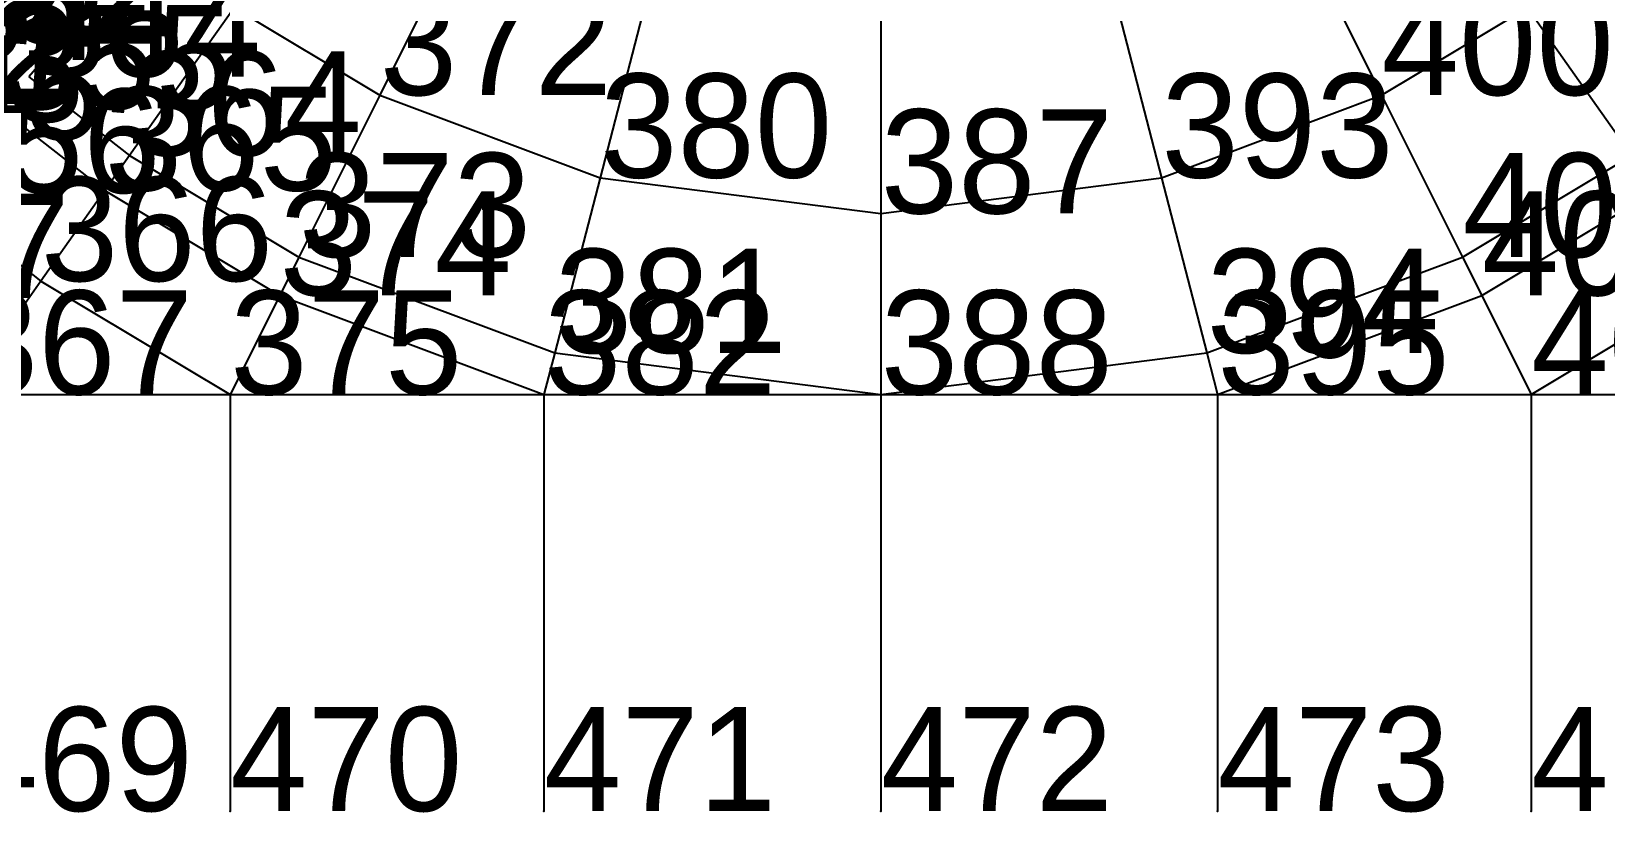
# Model space of a CAD drawing. Header units: metres. Extents: x -2.48 to 2.8, y -2.48 to 2.63.
# Drawn here: x -1.224 to 1.043, y -2.477 to -1.352 of the extents above; entities that cross this region are included whole.
import ezdxf

# ---------------------------------------------------------------- set-up
doc = ezdxf.new("R2010")
doc.units = ezdxf.units.M

msp = doc.modelspace()

# ---------------------------------------------------------------- linework, layer by layer
at = {"layer": 'ASSE', "color": 253}
for p, q in [((-0.592927, -1.185854, 2.466761), (-0.721902, -1.443805, 2.287418)), ((0.592927, -1.185854, 2.466761), (0.721902, -1.443805, 2.287418)), ((-1.056757, -1.220238, 2.287418), (-1.227476, -1.417367, 2.077305)), ((-0.332202, -1.283532, 2.466761), (-0.404464, -1.562729, 2.287418)), ((0.332202, -1.283532, 2.466761), (0.404464, -1.562729, 2.287418)), ((-0.931972, -1.318007, 2.287418), (-1.082532, -1.530931, 2.077305)), ((-0.931972, -1.318007, 2.287418), (-0.721902, -1.443805, 2.287418)), ((0, -1.325825, 2.466761), (0, -1.614223, 2.287418)), ((0.721902, -1.443805, 2.287418), (0.931972, -1.318007, 2.287418)), ((0.931972, -1.318007, 2.287418), (1.082532, -1.530931, 2.077305)), ((-1.227476, -1.417367, 2.077305), (-1.082532, -1.530931, 2.077305)), ((-0.721902, -1.443805, 2.287418), (-0.838525, -1.677051, 2.077305)), ((-0.721902, -1.443805, 2.287418), (-0.404464, -1.562729, 2.287418)), ((0.404464, -1.562729, 2.287418), (0.721902, -1.443805, 2.287418)), ((0.721902, -1.443805, 2.287418), (0.838525, -1.677051, 2.077305)), ((-1.267922, -1.46407, 2.019233), (-1.118202, -1.581376, 2.019233)), ((-1.082532, -1.530931, 2.077305), (-1.118202, -1.581376, 2.019233)), ((-1.082532, -1.530931, 2.077305), (-0.838525, -1.677051, 2.077305)), ((0.838525, -1.677051, 2.077305), (1.082532, -1.530931, 2.077305)), ((-0.404464, -1.562729, 2.287418), (-0.469805, -1.815188, 2.077305)), ((-0.404464, -1.562729, 2.287418), (0, -1.614223, 2.287418)), ((0, -1.614223, 2.287418), (0.404464, -1.562729, 2.287418)), ((0.404464, -1.562729, 2.287418), (0.469805, -1.815188, 2.077305)), ((-1.372359, -1.584664, 1.850854), (-1.210307, -1.711633, 1.850854)), ((-1.118202, -1.581376, 2.019233), (-1.210307, -1.711633, 1.850854)), ((-1.118202, -1.581376, 2.019233), (-0.866156, -1.732311, 2.019233)), ((0.866156, -1.732311, 2.019233), (1.118202, -1.581376, 2.019233)), ((0, -1.614223, 2.287418), (0, -1.875, 2.077305)), ((-0.838525, -1.677051, 2.077305), (-0.866156, -1.732311, 2.019233)), ((-0.838525, -1.677051, 2.077305), (-0.469805, -1.815188, 2.077305)), ((0.469805, -1.815188, 2.077305), (0.838525, -1.677051, 2.077305)), ((0.838525, -1.677051, 2.077305), (0.866156, -1.732311, 2.019233)), ((-1.210307, -1.711633, 1.850854), (-1.325825, -1.875, 1.590113)), ((-1.210307, -1.711633, 1.850854), (-0.9375, -1.875, 1.850854)), ((0.9375, -1.875, 1.850854), (1.210307, -1.711633, 1.850854)), ((-0.866156, -1.732311, 2.019233), (-0.9375, -1.875, 1.850854)), ((-0.866156, -1.732311, 2.019233), (-0.485286, -1.875, 2.019233)), ((0.485286, -1.875, 2.019233), (0.866156, -1.732311, 2.019233)), ((0.866156, -1.732311, 2.019233), (0.9375, -1.875, 1.850854)), ((-0.469805, -1.815188, 2.077305), (-0.485286, -1.875, 2.019233)), ((-0.469805, -1.815188, 2.077305), (0, -1.875, 2.077305)), ((0, -1.875, 2.077305), (0.469805, -1.815188, 2.077305)), ((0.469805, -1.815188, 2.077305), (0.485286, -1.875, 2.019233)), ((-1.325825, -1.875, 1.590113), (-0.9375, -1.875, 1.850854)), ((-0.9375, -1.875, 1.850854), (-0.485286, -1.875, 2.019233)), ((-0.9375, -1.875, 1.850854), (-0.9375, -2.475, 0.123798)), ((-0.485286, -1.875, 2.019233), (0, -1.875, 2.077305)), ((-0.485286, -1.875, 2.019233), (-0.485286, -2.475, 0.311111)), ((0, -1.875, 2.077305), (0.485286, -1.875, 2.019233)), ((0, -1.875, 2.077305), (0, -2.475, 0.375)), ((0.485286, -1.875, 2.019233), (0.9375, -1.875, 1.850854)), ((0.485286, -1.875, 2.019233), (0.485286, -2.475, 0.311111)), ((0.9375, -1.875, 1.850854), (1.325825, -1.875, 1.590113)), ((0.9375, -1.875, 1.850854), (0.9375, -2.475, 0.123798))]:
    msp.add_line(p, q, dxfattribs=at)
at = {"layer": 'ESTRADOSSO'}
for p, q in [((-0.592927, -1.185854, 2.637125), (-0.721902, -1.443805, 2.471139)), ((0.592927, -1.185854, 2.637125), (0.721902, -1.443805, 2.471139)), ((-1.056757, -1.220238, 2.471139), (-1.227476, -1.417367, 2.279609)), ((-0.332202, -1.283532, 2.637125), (-0.404464, -1.562729, 2.471139)), ((0.332202, -1.283532, 2.637125), (0.404464, -1.562729, 2.471139)), ((-0.931972, -1.318007, 2.471139), (-1.082532, -1.530931, 2.279609)), ((-0.931972, -1.318007, 2.471139), (-0.721902, -1.443805, 2.471139)), ((0, -1.325825, 2.637125), (0, -1.614223, 2.471139)), ((0.721902, -1.443805, 2.471139), (0.931972, -1.318007, 2.471139)), ((0.931972, -1.318007, 2.471139), (1.082532, -1.530931, 2.279609)), ((-1.227476, -1.417367, 2.279609), (-1.082532, -1.530931, 2.279609)), ((-0.721902, -1.443805, 2.471139), (-0.838525, -1.677051, 2.279609)), ((-0.721902, -1.443805, 2.471139), (-0.404464, -1.562729, 2.471139)), ((0.404464, -1.562729, 2.471139), (0.721902, -1.443805, 2.471139)), ((0.721902, -1.443805, 2.471139), (0.838525, -1.677051, 2.279609)), ((-1.267922, -1.46407, 2.227356), (-1.118202, -1.581376, 2.227356)), ((-1.082532, -1.530931, 2.279609), (-1.118202, -1.581376, 2.227356)), ((-1.082532, -1.530931, 2.279609), (-0.838525, -1.677051, 2.279609)), ((0.838525, -1.677051, 2.279609), (1.082532, -1.530931, 2.279609)), ((-0.404464, -1.562729, 2.471139), (-0.469805, -1.815188, 2.279609)), ((-0.404464, -1.562729, 2.471139), (0, -1.614223, 2.471139)), ((0, -1.614223, 2.471139), (0.404464, -1.562729, 2.471139)), ((0.404464, -1.562729, 2.471139), (0.469805, -1.815188, 2.279609)), ((-1.372359, -1.584664, 2.07791), (-1.210307, -1.711633, 2.07791)), ((-1.118202, -1.581376, 2.227356), (-1.210307, -1.711633, 2.07791)), ((-1.118202, -1.581376, 2.227356), (-0.866156, -1.732311, 2.227356)), ((0.866156, -1.732311, 2.227356), (1.118202, -1.581376, 2.227356)), ((0, -1.614223, 2.471139), (0, -1.875, 2.279609)), ((-0.838525, -1.677051, 2.279609), (-0.866156, -1.732311, 2.227356)), ((-0.838525, -1.677051, 2.279609), (-0.469805, -1.815188, 2.279609)), ((0.469805, -1.815188, 2.279609), (0.838525, -1.677051, 2.279609)), ((0.838525, -1.677051, 2.279609), (0.866156, -1.732311, 2.227356)), ((-1.210307, -1.711633, 2.07791), (-1.325825, -1.875, 1.854401)), ((-1.210307, -1.711633, 2.07791), (-0.9375, -1.875, 2.07791)), ((0.9375, -1.875, 2.07791), (1.210307, -1.711633, 2.07791)), ((-0.866156, -1.732311, 2.227356), (-0.9375, -1.875, 2.07791)), ((-0.866156, -1.732311, 2.227356), (-0.485286, -1.875, 2.227356)), ((0.485286, -1.875, 2.227356), (0.866156, -1.732311, 2.227356)), ((0.866156, -1.732311, 2.227356), (0.9375, -1.875, 2.07791)), ((-0.469805, -1.815188, 2.279609), (-0.485286, -1.875, 2.227356)), ((-0.469805, -1.815188, 2.279609), (0, -1.875, 2.279609)), ((0, -1.875, 2.279609), (0.469805, -1.815188, 2.279609)), ((0.469805, -1.815188, 2.279609), (0.485286, -1.875, 2.227356)), ((-1.325825, -1.875, 1.854401), (-0.9375, -1.875, 2.07791)), ((-0.9375, -1.875, 2.07791), (-0.485286, -1.875, 2.227356)), ((-0.9375, -1.875, 2.07791), (-0.9375, -2.475, 1.623798)), ((-0.485286, -1.875, 2.227356), (0, -1.875, 2.279609)), ((-0.485286, -1.875, 2.227356), (-0.485286, -2.475, 1.811111)), ((0, -1.875, 2.279609), (0.485286, -1.875, 2.227356)), ((0, -1.875, 2.279609), (0, -2.475, 1.875)), ((0.485286, -1.875, 2.227356), (0.9375, -1.875, 2.07791)), ((0.485286, -1.875, 2.227356), (0.485286, -2.475, 1.811111)), ((0.9375, -1.875, 2.07791), (1.325825, -1.875, 1.854401)), ((0.9375, -1.875, 2.07791), (0.9375, -2.475, 1.623798))]:
    msp.add_line(p, q, dxfattribs=at)
at = {"layer": 'EXTERNAL'}
for p in [(-0.9375, -2.475, -1.376202), (-0.485286, -2.475, -1.188889), (0, -2.475, -1.125), (0.485286, -2.475, -1.188889), (0.9375, -2.475, -1.376202)]:
    msp.add_point(p, dxfattribs=at)
at = {"layer": 'fz', "color": 7}
for p, q in [((-0.721902, -1.443805, 2.471139), (-0.721902, -1.443805, 5.167139)), ((0.721902, -1.443805, 2.471139), (0.721902, -1.443805, 5.167139)), ((-1.082532, -1.530931, 2.279609), (-1.082532, -1.530931, 3.629609)), ((-0.404464, -1.562729, 2.471139), (-0.404464, -1.562729, 5.909139)), ((0.404464, -1.562729, 2.471139), (0.404464, -1.562729, 5.909139)), ((-1.118202, -1.581376, 2.227356), (-1.118202, -1.581376, 3.425356)), ((0, -1.614223, 2.471139), (0, -1.614223, 6.223139)), ((-0.838525, -1.677051, 2.279609), (-0.838525, -1.677051, 4.229609)), ((0.838525, -1.677051, 2.279609), (0.838525, -1.677051, 4.229609)), ((-1.210307, -1.711633, 2.07791), (-1.210307, -1.711633, 3.93191)), ((-0.866156, -1.732311, 2.227356), (-0.866156, -1.732311, 3.559356)), ((0.866156, -1.732311, 2.227356), (0.866156, -1.732311, 3.559356)), ((-0.469805, -1.815188, 2.279609), (-0.469805, -1.815188, 4.611609)), ((0.469805, -1.815188, 2.279609), (0.469805, -1.815188, 4.611609)), ((-0.9375, -1.875, 2.07791), (-0.9375, -1.875, 3.77191)), ((-0.485286, -1.875, 2.227356), (-0.485286, -1.875, 3.335356)), ((0, -1.875, 2.279609), (0, -1.875, 4.977609)), ((0.485286, -1.875, 2.227356), (0.485286, -1.875, 3.335356)), ((0.9375, -1.875, 2.07791), (0.9375, -1.875, 3.77191)), ((-0.9375, -2.475, 1.623798), (-0.9375, -2.475, 1.623798)), ((-0.485286, -2.475, 1.811111), (-0.485286, -2.475, 1.811111)), ((0, -2.475, 1.875), (0, -2.475, 1.875)), ((0.485286, -2.475, 1.811111), (0.485286, -2.475, 1.811111)), ((0.9375, -2.475, 1.623798), (0.9375, -2.475, 1.623798))]:
    msp.add_line(p, q, dxfattribs=at)
at = {"layer": 'INTERNAL'}
for p in [(-0.721902, -1.443805, 2.103696), (0.721902, -1.443805, 2.103696), (-1.082532, -1.530931, 1.875), (-0.404464, -1.562729, 2.103696), (0.404464, -1.562729, 2.103696), (-1.118202, -1.581376, 1.811111), (0, -1.614223, 2.103696), (-0.838525, -1.677051, 1.875), (0.838525, -1.677051, 1.875), (-1.210307, -1.711633, 1.623798), (-0.866156, -1.732311, 1.811111), (0.866156, -1.732311, 1.811111), (-0.469805, -1.815188, 1.875), (0.469805, -1.815188, 1.875), (-0.9375, -1.875, 1.623798), (-0.485286, -1.875, 1.811111), (0, -1.875, 1.875), (0.485286, -1.875, 1.811111), (0.9375, -1.875, 1.623798)]:
    msp.add_point(p, dxfattribs=at)
at = {"layer": 'INTRADOSSO'}
for p, q in [((-0.592927, -1.185854, 2.296397), (-0.721902, -1.443805, 2.103696)), ((0.592927, -1.185854, 2.296397), (0.721902, -1.443805, 2.103696)), ((-1.056757, -1.220238, 2.103696), (-1.227476, -1.417367, 1.875)), ((-0.332202, -1.283532, 2.296397), (-0.404464, -1.562729, 2.103696)), ((0.332202, -1.283532, 2.296397), (0.404464, -1.562729, 2.103696)), ((-0.931972, -1.318007, 2.103696), (-1.082532, -1.530931, 1.875)), ((-0.931972, -1.318007, 2.103696), (-0.721902, -1.443805, 2.103696)), ((0, -1.325825, 2.296397), (0, -1.614223, 2.103696)), ((0.721902, -1.443805, 2.103696), (0.931972, -1.318007, 2.103696)), ((0.931972, -1.318007, 2.103696), (1.082532, -1.530931, 1.875)), ((-1.227476, -1.417367, 1.875), (-1.082532, -1.530931, 1.875)), ((-0.721902, -1.443805, 2.103696), (-0.838525, -1.677051, 1.875)), ((-0.721902, -1.443805, 2.103696), (-0.404464, -1.562729, 2.103696)), ((0.404464, -1.562729, 2.103696), (0.721902, -1.443805, 2.103696)), ((0.721902, -1.443805, 2.103696), (0.838525, -1.677051, 1.875)), ((-1.267922, -1.46407, 1.811111), (-1.118202, -1.581376, 1.811111)), ((-1.082532, -1.530931, 1.875), (-1.118202, -1.581376, 1.811111)), ((-1.082532, -1.530931, 1.875), (-0.838525, -1.677051, 1.875)), ((0.838525, -1.677051, 1.875), (1.082532, -1.530931, 1.875)), ((-0.404464, -1.562729, 2.103696), (-0.469805, -1.815188, 1.875)), ((-0.404464, -1.562729, 2.103696), (0, -1.614223, 2.103696)), ((0, -1.614223, 2.103696), (0.404464, -1.562729, 2.103696)), ((0.404464, -1.562729, 2.103696), (0.469805, -1.815188, 1.875)), ((-1.372359, -1.584664, 1.623798), (-1.210307, -1.711633, 1.623798)), ((-1.118202, -1.581376, 1.811111), (-1.210307, -1.711633, 1.623798)), ((-1.118202, -1.581376, 1.811111), (-0.866156, -1.732311, 1.811111)), ((0.866156, -1.732311, 1.811111), (1.118202, -1.581376, 1.811111)), ((0, -1.614223, 2.103696), (0, -1.875, 1.875)), ((-0.838525, -1.677051, 1.875), (-0.866156, -1.732311, 1.811111)), ((-0.838525, -1.677051, 1.875), (-0.469805, -1.815188, 1.875)), ((0.469805, -1.815188, 1.875), (0.838525, -1.677051, 1.875)), ((0.838525, -1.677051, 1.875), (0.866156, -1.732311, 1.811111)), ((-1.210307, -1.711633, 1.623798), (-1.325825, -1.875, 1.325825)), ((-1.210307, -1.711633, 1.623798), (-0.9375, -1.875, 1.623798)), ((0.9375, -1.875, 1.623798), (1.210307, -1.711633, 1.623798)), ((-0.866156, -1.732311, 1.811111), (-0.9375, -1.875, 1.623798)), ((-0.866156, -1.732311, 1.811111), (-0.485286, -1.875, 1.811111)), ((0.485286, -1.875, 1.811111), (0.866156, -1.732311, 1.811111)), ((0.866156, -1.732311, 1.811111), (0.9375, -1.875, 1.623798)), ((-0.469805, -1.815188, 1.875), (-0.485286, -1.875, 1.811111)), ((-0.469805, -1.815188, 1.875), (0, -1.875, 1.875)), ((0, -1.875, 1.875), (0.469805, -1.815188, 1.875)), ((0.469805, -1.815188, 1.875), (0.485286, -1.875, 1.811111)), ((-1.325825, -1.875, 1.325825), (-0.9375, -1.875, 1.623798)), ((-0.9375, -1.875, 1.623798), (-0.485286, -1.875, 1.811111)), ((-0.9375, -1.875, 1.623798), (-0.9375, -2.475, -1.376202)), ((-0.485286, -1.875, 1.811111), (0, -1.875, 1.875)), ((-0.485286, -1.875, 1.811111), (-0.485286, -2.475, -1.188889)), ((0, -1.875, 1.875), (0.485286, -1.875, 1.811111)), ((0, -1.875, 1.875), (0, -2.475, -1.125)), ((0.485286, -1.875, 1.811111), (0.9375, -1.875, 1.623798)), ((0.485286, -1.875, 1.811111), (0.485286, -2.475, -1.188889)), ((0.9375, -1.875, 1.623798), (1.325825, -1.875, 1.325825)), ((0.9375, -1.875, 1.623798), (0.9375, -2.475, -1.376202))]:
    msp.add_line(p, q, dxfattribs=at)
at = {"layer": 'MAXSPINTA', "color": 61, "ltscale": 4.480041}
for p, q in [((-0.592927, -1.185854, 2.496518), (-0.721902, -1.443805, 2.360666)), ((0.592927, -1.185854, 2.496518), (0.721902, -1.443805, 2.360666))]:
    msp.add_line(p, q, dxfattribs=at)
at = {"layer": 'MAXSPINTA', "color": 41, "ltscale": 3.988824}
msp.add_line((-1.056757, -1.220238, 2.262728), (-1.227476, -1.417367, 2.076012), dxfattribs=at)
at = {"layer": 'MAXSPINTA', "color": 61, "ltscale": 4.959025}
for p, q in [((-0.332202, -1.283532, 2.54718), (-0.404464, -1.562729, 2.419431)), ((0.332202, -1.283532, 2.54718), (0.404464, -1.562729, 2.419431))]:
    msp.add_line(p, q, dxfattribs=at)
at = {"layer": 'MAXSPINTA', "color": 61, "ltscale": 4.676599}
for p, q in [((-0.931972, -1.318007, 2.301542), (-1.082532, -1.530931, 2.116959)), ((0.931972, -1.318007, 2.301542), (1.082532, -1.530931, 2.116959))]:
    msp.add_line(p, q, dxfattribs=at)
at = {"layer": 'MAXSPINTA', "color": 41, "ltscale": 2.421745}
for p, q in [((-0.931972, -1.318007, 2.301542), (-0.721902, -1.443805, 2.360666)), ((0.721902, -1.443805, 2.360666), (0.931972, -1.318007, 2.301542))]:
    msp.add_line(p, q, dxfattribs=at)
at = {"layer": 'MAXSPINTA', "color": 61, "ltscale": 5.167333}
msp.add_line((0, -1.325825, 2.569127), (0, -1.614223, 2.443626), dxfattribs=at)
at = {"layer": 'MAXSPINTA', "color": 41, "ltscale": 2.40752}
msp.add_line((-1.227476, -1.417367, 2.076012), (-1.082532, -1.530931, 2.116959), dxfattribs=at)
at = {"layer": 'MAXSPINTA', "color": 61, "ltscale": 5.446189}
for p, q in [((-0.721902, -1.443805, 2.360666), (-0.838525, -1.677051, 2.180309)), ((0.721902, -1.443805, 2.360666), (0.838525, -1.677051, 2.180309))]:
    msp.add_line(p, q, dxfattribs=at)
at = {"layer": 'MAXSPINTA', "color": 41, "ltscale": 2.395568}
for p, q in [((-0.721902, -1.443805, 2.360666), (-0.404464, -1.562729, 2.419431)), ((0.404464, -1.562729, 2.419431), (0.721902, -1.443805, 2.360666))]:
    msp.add_line(p, q, dxfattribs=at)
at = {"layer": 'MAXSPINTA', "color": 41, "ltscale": 2.40714}
msp.add_line((-1.267922, -1.46407, 2.024053), (-1.118202, -1.581376, 2.066185), dxfattribs=at)
at = {"layer": 'MAXSPINTA', "color": 61, "ltscale": 5.321262}
msp.add_line((-1.082532, -1.530931, 2.116959), (-1.118202, -1.581376, 2.066185), dxfattribs=at)
at = {"layer": 'MAXSPINTA', "color": 41, "ltscale": 2.41175}
for p, q in [((-1.082532, -1.530931, 2.116959), (-0.838525, -1.677051, 2.180309)), ((0.838525, -1.677051, 2.180309), (1.082532, -1.530931, 2.116959))]:
    msp.add_line(p, q, dxfattribs=at)
at = {"layer": 'MAXSPINTA', "color": 81, "ltscale": 6.146268}
for p, q in [((-0.404464, -1.562729, 2.419431), (-0.469805, -1.815188, 2.24191)), ((0.404464, -1.562729, 2.419431), (0.469805, -1.815188, 2.24191))]:
    msp.add_line(p, q, dxfattribs=at)
at = {"layer": 'MAXSPINTA', "color": 41, "ltscale": 2.370414}
for p, q in [((-0.404464, -1.562729, 2.419431), (0, -1.614223, 2.443626)), ((0, -1.614223, 2.443626), (0.404464, -1.562729, 2.419431))]:
    msp.add_line(p, q, dxfattribs=at)
at = {"layer": 'MAXSPINTA', "color": 41, "ltscale": 2.413739}
msp.add_line((-1.372359, -1.584664, 1.873967), (-1.210307, -1.711633, 1.922187), dxfattribs=at)
at = {"layer": 'MAXSPINTA', "color": 61, "ltscale": 5.934102}
msp.add_line((-1.118202, -1.581376, 2.066185), (-1.210307, -1.711633, 1.922187), dxfattribs=at)
at = {"layer": 'MAXSPINTA', "color": 41, "ltscale": 2.41066}
for p, q in [((-1.118202, -1.581376, 2.066185), (-0.866156, -1.732311, 2.130967)), ((0.866156, -1.732311, 2.130967), (1.118202, -1.581376, 2.066185))]:
    msp.add_line(p, q, dxfattribs=at)
at = {"layer": 'MAXSPINTA', "color": 81, "ltscale": 6.468779}
msp.add_line((0, -1.614223, 2.443626), (0, -1.875, 2.264896), dxfattribs=at)
at = {"layer": 'MAXSPINTA', "color": 81, "ltscale": 6.278132}
for p, q in [((-0.838525, -1.677051, 2.180309), (-0.866156, -1.732311, 2.130967)), ((0.838525, -1.677051, 2.180309), (0.866156, -1.732311, 2.130967))]:
    msp.add_line(p, q, dxfattribs=at)
at = {"layer": 'MAXSPINTA', "color": 41, "ltscale": 2.389111}
for p, q in [((-0.838525, -1.677051, 2.180309), (-0.469805, -1.815188, 2.24191)), ((0.469805, -1.815188, 2.24191), (0.838525, -1.677051, 2.180309))]:
    msp.add_line(p, q, dxfattribs=at)
at = {"layer": 'MAXSPINTA', "color": 81, "ltscale": 6.801264}
msp.add_line((-1.210307, -1.711633, 1.922187), (-1.325825, -1.875, 1.712819), dxfattribs=at)
at = {"layer": 'MAXSPINTA', "color": 41, "ltscale": 2.4208}
for p, q in [((-1.210307, -1.711633, 1.922187), (-0.9375, -1.875, 1.99842)), ((0.9375, -1.875, 1.99842), (1.210307, -1.711633, 1.922187))]:
    msp.add_line(p, q, dxfattribs=at)
at = {"layer": 'MAXSPINTA', "color": 81, "ltscale": 6.932284}
for p, q in [((-0.866156, -1.732311, 2.130967), (-0.9375, -1.875, 1.99842)), ((0.866156, -1.732311, 2.130967), (0.9375, -1.875, 1.99842))]:
    msp.add_line(p, q, dxfattribs=at)
at = {"layer": 'MAXSPINTA', "color": 41, "ltscale": 2.3884}
for p, q in [((-0.866156, -1.732311, 2.130967), (-0.485286, -1.875, 2.19393)), ((0.485286, -1.875, 2.19393), (0.866156, -1.732311, 2.130967))]:
    msp.add_line(p, q, dxfattribs=at)
at = {"layer": 'MAXSPINTA', "color": 81, "ltscale": 7.125119}
for p, q in [((-0.469805, -1.815188, 2.24191), (-0.485286, -1.875, 2.19393)), ((0.469805, -1.815188, 2.24191), (0.485286, -1.875, 2.19393))]:
    msp.add_line(p, q, dxfattribs=at)
at = {"layer": 'MAXSPINTA', "color": 41, "ltscale": 2.369133}
for p, q in [((-0.469805, -1.815188, 2.24191), (0, -1.875, 2.264896)), ((0, -1.875, 2.264896), (0.469805, -1.815188, 2.24191))]:
    msp.add_line(p, q, dxfattribs=at)
at = {"layer": 'MAXSPINTA', "color": 41, "ltscale": 3.366855}
for p, q in [((-1.325825, -1.875, 1.712819), (-0.9375, -1.875, 1.99842)), ((0.9375, -1.875, 1.99842), (1.325825, -1.875, 1.712819))]:
    msp.add_line(p, q, dxfattribs=at)
at = {"layer": 'MAXSPINTA', "color": 41, "ltscale": 2.55739}
for p, q in [((-0.9375, -1.875, 1.99842), (-0.485286, -1.875, 2.19393)), ((0.485286, -1.875, 2.19393), (0.9375, -1.875, 1.99842))]:
    msp.add_line(p, q, dxfattribs=at)
at = {"layer": 'MAXSPINTA', "color": 81, "ltscale": 7.048206}
for p, q in [((-0.9375, -1.875, 1.99842), (-0.9375, -2.475, 1.623798)), ((0.9375, -1.875, 1.99842), (0.9375, -2.475, 1.623798))]:
    msp.add_line(p, q, dxfattribs=at)
at = {"layer": 'MAXSPINTA', "color": 41, "ltscale": 3.181066}
for p, q in [((-0.485286, -1.875, 2.19393), (0, -1.875, 2.264896)), ((0, -1.875, 2.264896), (0.485286, -1.875, 2.19393))]:
    msp.add_line(p, q, dxfattribs=at)
at = {"layer": 'MAXSPINTA', "color": 81, "ltscale": 7.444612}
for p, q in [((-0.485286, -1.875, 2.19393), (-0.485286, -2.475, 1.811111)), ((0.485286, -1.875, 2.19393), (0.485286, -2.475, 1.811111))]:
    msp.add_line(p, q, dxfattribs=at)
at = {"layer": 'MAXSPINTA', "color": 81, "ltscale": 7.076287}
msp.add_line((0, -1.875, 2.264896), (0, -2.475, 1.875), dxfattribs=at)
at = {"layer": 'MEDIONETWORK', "color": 41, "ltscale": 3.426546}
msp.add_line((-0.592927, -1.185854, 2.53204), (-0.721902, -1.443805, 2.34403), dxfattribs=at)
at = {"layer": 'MEDIONETWORK', "color": 41, "ltscale": 3.426545}
msp.add_line((0.592927, -1.185854, 2.53204), (0.721902, -1.443805, 2.34403), dxfattribs=at)
at = {"layer": 'MEDIONETWORK', "color": 41, "ltscale": 3.028748}
msp.add_line((-1.056757, -1.220238, 2.284276), (-1.227476, -1.417367, 2.060157), dxfattribs=at)
at = {"layer": 'MEDIONETWORK', "color": 41, "ltscale": 4.022748}
for p, q in [((-0.332202, -1.283532, 2.547792), (-0.404464, -1.562729, 2.330202)), ((0.332202, -1.283532, 2.547792), (0.404464, -1.562729, 2.330202))]:
    msp.add_line(p, q, dxfattribs=at)
at = {"layer": 'MEDIONETWORK', "color": 41, "ltscale": 3.578973}
for p, q in [((-0.931972, -1.318007, 2.316614), (-1.082532, -1.530931, 2.090393)), ((0.931972, -1.318007, 2.316614), (1.082532, -1.530931, 2.090393))]:
    msp.add_line(p, q, dxfattribs=at)
at = {"layer": 'MEDIONETWORK', "color": 21, "ltscale": 1.677703}
for p, q in [((-0.931972, -1.318007, 2.316614), (-0.721902, -1.443805, 2.34403)), ((0.721902, -1.443805, 2.34403), (0.931972, -1.318007, 2.316614))]:
    msp.add_line(p, q, dxfattribs=at)
at = {"layer": 'MEDIONETWORK', "color": 61, "ltscale": 4.396059}
msp.add_line((0, -1.325825, 2.54427), (0, -1.614223, 2.300223), dxfattribs=at)
at = {"layer": 'MEDIONETWORK', "color": 21, "ltscale": 1.68676}
msp.add_line((-1.227476, -1.417367, 2.060157), (-1.082532, -1.530931, 2.090393), dxfattribs=at)
at = {"layer": 'MEDIONETWORK', "color": 61, "ltscale": 4.341898}
for p, q in [((-0.721902, -1.443805, 2.34403), (-0.838525, -1.677051, 2.100355)), ((0.721902, -1.443805, 2.34403), (0.838525, -1.677051, 2.100355))]:
    msp.add_line(p, q, dxfattribs=at)
at = {"layer": 'MEDIONETWORK', "color": 21, "ltscale": 1.673118}
for p, q in [((-0.721902, -1.443805, 2.34403), (-0.404464, -1.562729, 2.330202)), ((0.404464, -1.562729, 2.330202), (0.721902, -1.443805, 2.34403))]:
    msp.add_line(p, q, dxfattribs=at)
at = {"layer": 'MEDIONETWORK', "color": 21, "ltscale": 1.687711}
msp.add_line((-1.267922, -1.46407, 1.999001), (-1.118202, -1.581376, 2.030868), dxfattribs=at)
at = {"layer": 'MEDIONETWORK', "color": 41, "ltscale": 4.043226}
msp.add_line((-1.082532, -1.530931, 2.090393), (-1.118202, -1.581376, 2.030868), dxfattribs=at)
at = {"layer": 'MEDIONETWORK', "color": 21, "ltscale": 1.668286}
for p, q in [((-1.082532, -1.530931, 2.090393), (-0.838525, -1.677051, 2.100355)), ((0.838525, -1.677051, 2.100355), (1.082532, -1.530931, 2.090393))]:
    msp.add_line(p, q, dxfattribs=at)
at = {"layer": 'MEDIONETWORK', "color": 61, "ltscale": 5.44527}
for p, q in [((-0.404464, -1.562729, 2.330202), (-0.469805, -1.815188, 2.034033)), ((0.404464, -1.562729, 2.330202), (0.469805, -1.815188, 2.034033))]:
    msp.add_line(p, q, dxfattribs=at)
at = {"layer": 'MEDIONETWORK', "color": 21, "ltscale": 1.680421}
for p, q in [((-0.404464, -1.562729, 2.330202), (0, -1.614223, 2.300223)), ((0, -1.614223, 2.300223), (0.404464, -1.562729, 2.330202))]:
    msp.add_line(p, q, dxfattribs=at)
at = {"layer": 'MEDIONETWORK', "color": 21, "ltscale": 1.702224}
msp.add_line((-1.372359, -1.584664, 1.825371), (-1.210307, -1.711633, 1.86946), dxfattribs=at)
at = {"layer": 'MEDIONETWORK', "color": 61, "ltscale": 4.438166}
msp.add_line((-1.118202, -1.581376, 2.030868), (-1.210307, -1.711633, 1.86946), dxfattribs=at)
at = {"layer": 'MEDIONETWORK', "color": 21, "ltscale": 1.667586}
for p, q in [((-1.118202, -1.581376, 2.030868), (-0.866156, -1.732311, 2.036349)), ((0.866156, -1.732311, 2.036349), (1.118202, -1.581376, 2.030868))]:
    msp.add_line(p, q, dxfattribs=at)
at = {"layer": 'MEDIONETWORK', "color": 81, "ltscale": 6.237366}
msp.add_line((0, -1.614223, 2.300223), (0, -1.875, 1.957809), dxfattribs=at)
at = {"layer": 'MEDIONETWORK', "color": 61, "ltscale": 5.002746}
msp.add_line((-0.838525, -1.677051, 2.100355), (-0.866156, -1.732311, 2.036349), dxfattribs=at)
at = {"layer": 'MEDIONETWORK', "color": 21, "ltscale": 1.695302}
for p, q in [((-0.838525, -1.677051, 2.100355), (-0.469805, -1.815188, 2.034033)), ((0.469805, -1.815188, 2.034033), (0.838525, -1.677051, 2.100355))]:
    msp.add_line(p, q, dxfattribs=at)
at = {"layer": 'MEDIONETWORK', "color": 61, "ltscale": 5.002745}
msp.add_line((0.838525, -1.677051, 2.100355), (0.866156, -1.732311, 2.036349), dxfattribs=at)
at = {"layer": 'MEDIONETWORK', "color": 61, "ltscale": 5.006826}
msp.add_line((-1.210307, -1.711633, 1.86946), (-1.325825, -1.875, 1.644571), dxfattribs=at)
at = {"layer": 'MEDIONETWORK', "color": 21, "ltscale": 1.667342}
for p, q in [((-1.210307, -1.711633, 1.86946), (-0.9375, -1.875, 1.872046)), ((0.9375, -1.875, 1.872046), (1.210307, -1.711633, 1.86946))]:
    msp.add_line(p, q, dxfattribs=at)
at = {"layer": 'MEDIONETWORK', "color": 61, "ltscale": 5.42111}
msp.add_line((-0.866156, -1.732311, 2.036349), (-0.9375, -1.875, 1.872046), dxfattribs=at)
at = {"layer": 'MEDIONETWORK', "color": 21, "ltscale": 1.706891}
for p, q in [((-0.866156, -1.732311, 2.036349), (-0.485286, -1.875, 1.952424)), ((0.485286, -1.875, 1.952424), (0.866156, -1.732311, 2.036349))]:
    msp.add_line(p, q, dxfattribs=at)
at = {"layer": 'MEDIONETWORK', "color": 61, "ltscale": 5.421109}
msp.add_line((0.866156, -1.732311, 2.036349), (0.9375, -1.875, 1.872046), dxfattribs=at)
at = {"layer": 'MEDIONETWORK', "color": 81, "ltscale": 6.603186}
msp.add_line((-0.469805, -1.815188, 2.034033), (-0.485286, -1.875, 1.952424), dxfattribs=at)
at = {"layer": 'MEDIONETWORK', "color": 21, "ltscale": 1.697534}
for p, q in [((-0.469805, -1.815188, 2.034033), (0, -1.875, 1.957809)), ((0, -1.875, 1.957809), (0.469805, -1.815188, 2.034033))]:
    msp.add_line(p, q, dxfattribs=at)
at = {"layer": 'MEDIONETWORK', "color": 81, "ltscale": 6.603185}
msp.add_line((0.469805, -1.815188, 2.034033), (0.485286, -1.875, 1.952424), dxfattribs=at)
at = {"layer": 'MEDIONETWORK', "color": 21, "ltscale": 2.2263}
msp.add_line((-1.325825, -1.875, 1.644571), (-0.9375, -1.875, 1.872046), dxfattribs=at)
at = {"layer": 'MEDIONETWORK', "color": 21, "ltscale": 1.688603}
for p, q in [((-0.9375, -1.875, 1.872046), (-0.485286, -1.875, 1.952424)), ((0.485286, -1.875, 1.952424), (0.9375, -1.875, 1.872046))]:
    msp.add_line(p, q, dxfattribs=at)
at = {"layer": 'MEDIONETWORK', "color": 61, "ltscale": 5.751963}
msp.add_line((-0.9375, -1.875, 1.872046), (-0.9375, -2.475, 1.320407), dxfattribs=at)
at = {"layer": 'MEDIONETWORK', "color": 21, "ltscale": 2.229417}
for p, q in [((-0.485286, -1.875, 1.952424), (0, -1.875, 1.957809)), ((0, -1.875, 1.957809), (0.485286, -1.875, 1.952424))]:
    msp.add_line(p, q, dxfattribs=at)
at = {"layer": 'MEDIONETWORK', "color": 81, "ltscale": 7.381282}
msp.add_line((-0.485286, -1.875, 1.952424), (-0.485286, -2.475, 1.156984), dxfattribs=at)
at = {"layer": 'MEDIONETWORK', "color": 101, "ltscale": 7.994774}
msp.add_line((0, -1.875, 1.957809), (0, -2.475, 0.986774), dxfattribs=at)
at = {"layer": 'MEDIONETWORK', "color": 81, "ltscale": 7.38128}
msp.add_line((0.485286, -1.875, 1.952424), (0.485286, -2.475, 1.156985), dxfattribs=at)
at = {"layer": 'MEDIONETWORK', "color": 21, "ltscale": 2.226301}
msp.add_line((0.9375, -1.875, 1.872046), (1.325825, -1.875, 1.64457), dxfattribs=at)
at = {"layer": 'MEDIONETWORK', "color": 61, "ltscale": 5.751961}
msp.add_line((0.9375, -1.875, 1.872046), (0.9375, -2.475, 1.320407), dxfattribs=at)
at = {"layer": 'MINSPINTA', "color": 41, "ltscale": 2.943302}
for p, q in [((-0.592927, -1.185854, 2.551987), (-0.721902, -1.443805, 2.298044)), ((0.592927, -1.185854, 2.551987), (0.721902, -1.443805, 2.298044))]:
    msp.add_line(p, q, dxfattribs=at)
at = {"layer": 'MINSPINTA', "color": 41, "ltscale": 2.636648}
msp.add_line((-1.056757, -1.220238, 2.232687), (-1.227476, -1.417367, 1.944082), dxfattribs=at)
at = {"layer": 'MINSPINTA', "color": 41, "ltscale": 3.450674}
for p, q in [((-0.332202, -1.283532, 2.582504), (-0.404464, -1.562729, 2.301457)), ((0.332202, -1.283532, 2.582504), (0.404464, -1.562729, 2.301457))]:
    msp.add_line(p, q, dxfattribs=at)
at = {"layer": 'MINSPINTA', "color": 41, "ltscale": 3.194289}
for p, q in [((-0.931972, -1.318007, 2.26677), (-1.082532, -1.530931, 1.962959)), ((0.931972, -1.318007, 2.26677), (1.082532, -1.530931, 1.962959))]:
    msp.add_line(p, q, dxfattribs=at)
at = {"layer": 'MINSPINTA', "color": 21, "ltscale": 1.293504}
for p, q in [((-0.931972, -1.318007, 2.26677), (-0.721902, -1.443805, 2.298044)), ((0.721902, -1.443805, 2.298044), (0.931972, -1.318007, 2.26677))]:
    msp.add_line(p, q, dxfattribs=at)
at = {"layer": 'MINSPINTA', "color": 41, "ltscale": 3.723027}
msp.add_line((0, -1.325825, 2.589595), (0, -1.614223, 2.290115), dxfattribs=at)
at = {"layer": 'MINSPINTA', "color": 21, "ltscale": 1.287627}
msp.add_line((-1.227476, -1.417367, 1.944082), (-1.082532, -1.530931, 1.962959), dxfattribs=at)
at = {"layer": 'MINSPINTA', "color": 41, "ltscale": 3.979139}
for p, q in [((-0.721902, -1.443805, 2.298044), (-0.838525, -1.677051, 1.962416)), ((0.721902, -1.443805, 2.298044), (0.838525, -1.677051, 1.962416))]:
    msp.add_line(p, q, dxfattribs=at)
at = {"layer": 'MINSPINTA', "color": 21, "ltscale": 1.286565}
for p, q in [((-0.721902, -1.443805, 2.298044), (-0.404464, -1.562729, 2.301457)), ((0.404464, -1.562729, 2.301457), (0.721902, -1.443805, 2.298044))]:
    msp.add_line(p, q, dxfattribs=at)
at = {"layer": 'MINSPINTA', "color": 21, "ltscale": 1.284724}
msp.add_line((-1.267922, -1.46407, 1.866586), (-1.118202, -1.581376, 1.881205), dxfattribs=at)
at = {"layer": 'MINSPINTA', "color": 41, "ltscale": 3.716506}
msp.add_line((-1.082532, -1.530931, 1.962959), (-1.118202, -1.581376, 1.881205), dxfattribs=at)
at = {"layer": 'MINSPINTA', "color": 21, "ltscale": 1.283066}
for p, q in [((-1.082532, -1.530931, 1.962959), (-0.838525, -1.677051, 1.962416)), ((0.838525, -1.677051, 1.962416), (1.082532, -1.530931, 1.962959))]:
    msp.add_line(p, q, dxfattribs=at)
at = {"layer": 'MINSPINTA', "color": 61, "ltscale": 4.929771}
for p, q in [((-0.404464, -1.562729, 2.301457), (-0.469805, -1.815188, 1.917389)), ((0.404464, -1.562729, 2.301457), (0.469805, -1.815188, 1.917389))]:
    msp.add_line(p, q, dxfattribs=at)
at = {"layer": 'MINSPINTA', "color": 21, "ltscale": 1.290207}
for p, q in [((-0.404464, -1.562729, 2.301457), (0, -1.614223, 2.290115)), ((0, -1.614223, 2.290115), (0.404464, -1.562729, 2.301457))]:
    msp.add_line(p, q, dxfattribs=at)
at = {"layer": 'MINSPINTA', "color": 21, "ltscale": 1.281144}
msp.add_line((-1.372359, -1.584664, 1.650178), (-1.210307, -1.711633, 1.654), dxfattribs=at)
at = {"layer": 'MINSPINTA', "color": 61, "ltscale": 4.178129}
msp.add_line((-1.118202, -1.581376, 1.881205), (-1.210307, -1.711633, 1.654), dxfattribs=at)
at = {"layer": 'MINSPINTA', "color": 21, "ltscale": 1.283921}
for p, q in [((-1.118202, -1.581376, 1.881205), (-0.866156, -1.732311, 1.870625)), ((0.866156, -1.732311, 1.870625), (1.118202, -1.581376, 1.881205))]:
    msp.add_line(p, q, dxfattribs=at)
at = {"layer": 'MINSPINTA', "color": 61, "ltscale": 5.46718}
msp.add_line((0, -1.614223, 2.290115), (0, -1.875, 1.875), dxfattribs=at)
at = {"layer": 'MINSPINTA', "color": 61, "ltscale": 4.788504}
for p, q in [((-0.838525, -1.677051, 1.962416), (-0.866156, -1.732311, 1.870625)), ((0.838525, -1.677051, 1.962416), (0.866156, -1.732311, 1.870625))]:
    msp.add_line(p, q, dxfattribs=at)
at = {"layer": 'MINSPINTA', "color": 21, "ltscale": 1.294904}
for p, q in [((-0.838525, -1.677051, 1.962416), (-0.469805, -1.815188, 1.917389)), ((0.469805, -1.815188, 1.917389), (0.838525, -1.677051, 1.962416))]:
    msp.add_line(p, q, dxfattribs=at)
at = {"layer": 'MINSPINTA', "color": 61, "ltscale": 4.919936}
msp.add_line((-1.210307, -1.711633, 1.654), (-1.325825, -1.875, 1.325825), dxfattribs=at)
at = {"layer": 'MINSPINTA', "color": 21, "ltscale": 1.288857}
for p, q in [((-1.210307, -1.711633, 1.654), (-0.9375, -1.875, 1.623798)), ((0.9375, -1.875, 1.623798), (1.210307, -1.711633, 1.654))]:
    msp.add_line(p, q, dxfattribs=at)
at = {"layer": 'MINSPINTA', "color": 61, "ltscale": 5.353874}
for p, q in [((-0.866156, -1.732311, 1.870625), (-0.9375, -1.875, 1.623798)), ((0.866156, -1.732311, 1.870625), (0.9375, -1.875, 1.623798))]:
    msp.add_line(p, q, dxfattribs=at)
at = {"layer": 'MINSPINTA', "color": 21, "ltscale": 1.300156}
for p, q in [((-0.866156, -1.732311, 1.870625), (-0.485286, -1.875, 1.811111)), ((0.485286, -1.875, 1.811111), (0.866156, -1.732311, 1.870625))]:
    msp.add_line(p, q, dxfattribs=at)
at = {"layer": 'MINSPINTA', "color": 81, "ltscale": 6.102917}
for p, q in [((-0.469805, -1.815188, 1.917389), (-0.485286, -1.875, 1.811111)), ((0.469805, -1.815188, 1.917389), (0.485286, -1.875, 1.811111))]:
    msp.add_line(p, q, dxfattribs=at)
at = {"layer": 'MINSPINTA', "color": 21, "ltscale": 1.294917}
for p, q in [((-0.469805, -1.815188, 1.917389), (0, -1.875, 1.875)), ((0, -1.875, 1.875), (0.469805, -1.815188, 1.917389))]:
    msp.add_line(p, q, dxfattribs=at)
at = {"layer": 'MINSPINTA', "color": 21, "ltscale": 1.863373}
for p, q in [((-1.325825, -1.875, 1.325825), (-0.9375, -1.875, 1.623798)), ((0.9375, -1.875, 1.623798), (1.325825, -1.875, 1.325825))]:
    msp.add_line(p, q, dxfattribs=at)
at = {"layer": 'MINSPINTA', "color": 21, "ltscale": 1.384848}
for p, q in [((-0.9375, -1.875, 1.623798), (-0.485286, -1.875, 1.811111)), ((0.485286, -1.875, 1.811111), (0.9375, -1.875, 1.623798))]:
    msp.add_line(p, q, dxfattribs=at)
at = {"layer": 'MINSPINTA', "color": 61, "ltscale": 5.852083}
for p, q in [((-0.9375, -1.875, 1.623798), (-0.9375, -2.475, 0.728757)), ((0.9375, -1.875, 1.623798), (0.9375, -2.475, 0.728757))]:
    msp.add_line(p, q, dxfattribs=at)
at = {"layer": 'MINSPINTA', "color": 21, "ltscale": 1.730375}
for p, q in [((-0.485286, -1.875, 1.811111), (0, -1.875, 1.875)), ((0, -1.875, 1.875), (0.485286, -1.875, 1.811111))]:
    msp.add_line(p, q, dxfattribs=at)
at = {"layer": 'MINSPINTA', "color": 81, "ltscale": 6.659901}
for p, q in [((-0.485286, -1.875, 1.811111), (-0.485286, -2.475, 0.808803)), ((0.485286, -1.875, 1.811111), (0.485286, -2.475, 0.808803))]:
    msp.add_line(p, q, dxfattribs=at)
at = {"layer": 'MINSPINTA', "color": 81, "ltscale": 6.603742}
msp.add_line((0, -1.875, 1.875), (0, -2.475, 0.806803), dxfattribs=at)

# ---------------------------------------------------------------- texts
at = {"layer": 'ID-NODES'}
for s, p in [('332', (-1.369512, -1.369512, 1.811111)), ('344', (-1.345573, -1.39304, 1.811111)), ('354', (-1.227476, -1.417367, 1.875)), ('372', (-0.721902, -1.443805, 2.103696)), ('400', (0.721902, -1.443805, 2.103696)), ('322', (-1.507783, -1.456407, 1.623798)), ('355', (-1.267922, -1.46407, 1.811111)), ('333', (-1.482318, -1.482318, 1.623798)), ('345', (-1.456407, -1.507783, 1.623798)), ('364', (-1.082532, -1.530931, 1.875)), ('380', (-0.404464, -1.562729, 2.103696)), ('393', (0.404464, -1.562729, 2.103696)), ('356', (-1.372359, -1.584664, 1.623798)), ('365', (-1.118202, -1.581376, 1.811111)), ('387', (0, -1.614223, 2.103696)), ('373', (-0.838525, -1.677051, 1.875)), ('401', (0.838525, -1.677051, 1.875)), ('366', (-1.210307, -1.711633, 1.623798)), ('357', (-1.503344, -1.735913, 1.325825)), ('374', (-0.866156, -1.732311, 1.811111)), ('402', (0.866156, -1.732311, 1.811111)), ('381', (-0.469805, -1.815188, 1.875)), ('394', (0.469805, -1.815188, 1.875)), ('367', (-1.325825, -1.875, 1.325825)), ('375', (-0.9375, -1.875, 1.623798)), ('382', (-0.485286, -1.875, 1.811111)), ('388', (0, -1.875, 1.875)), ('395', (0.485286, -1.875, 1.811111)), ('403', (0.9375, -1.875, 1.623798)), ('469', (-1.325825, -2.475, -1.674175)), ('470', (-0.9375, -2.475, -1.376202)), ('471', (-0.485286, -2.475, -1.188889)), ('472', (0, -2.475, -1.125)), ('473', (0.485286, -2.475, -1.188889)), ('474', (0.9375, -2.475, -1.376202))]:
    msp.add_text(s, height=0.15, dxfattribs=at).set_placement(p)

doc.saveas('drawing.dxf')
